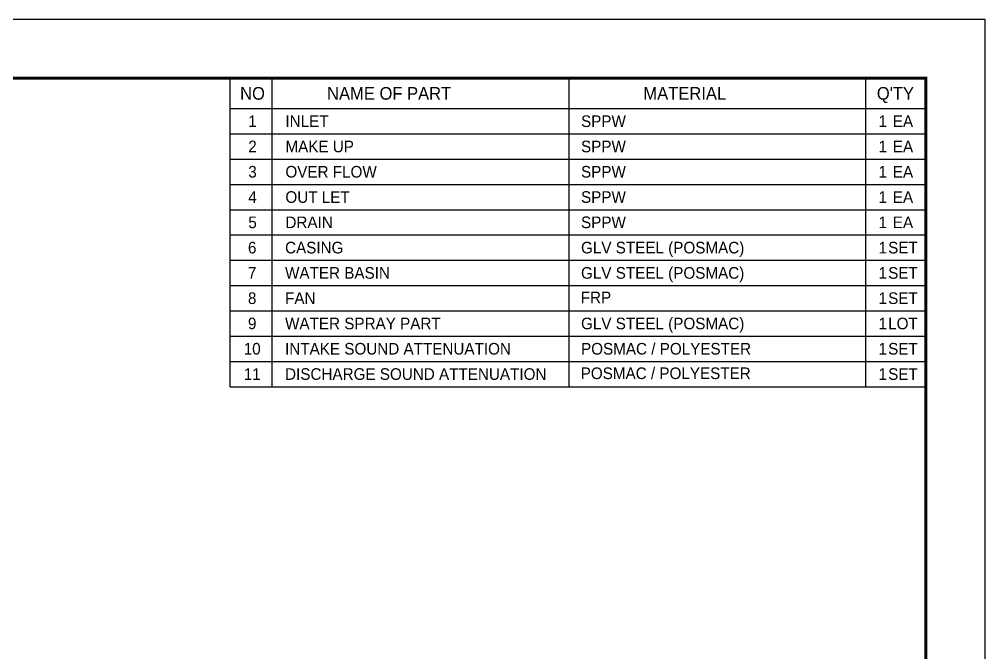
# Model space of a CAD drawing. Header units: millimetres. Extents: x 3347 to 35460, y 2813 to 25521.
# Drawn here: x 22936 to 35460, y 17299 to 25521 of the extents above; entities that cross this region are included whole.
import ezdxf
from ezdxf.enums import TextEntityAlignment as Align

# ---------------------------------------------------------------- set-up
doc = ezdxf.new("R2010")
doc.units = ezdxf.units.MM
for name, color, linetype in [('냉각탑_box', 1, 'Continuous'), ('냉각탑_form', 1, 'Continuous'), ('냉각탑_text', 3, 'Continuous')]:
    doc.layers.add(name, color=color, linetype=linetype)
doc.styles.add('돋움', font='Dotum.ttf')

# ---------------------------------------------------------------- blocks, each defined once
blk = doc.blocks.new('냉각탑form')
at = {"layer": 'Defpoints'}
blk.add_lwpolyline([(0, 297.07), (420.1, 297.07), (420.1, 0), (0, 0)], close=True, dxfattribs=at)
at = {"layer": '냉각탑_form', "const_width": 0.5}
blk.add_lwpolyline([(10, 287.07), (10, 10), (410.1, 10), (410.1, 287.07)], close=True, dxfattribs=at)

msp = doc.modelspace()

# ---------------------------------------------------------------- linework, layer by layer
at = {"layer": '냉각탑_box'}
for p, q in [((26211.5, 24756.2), (26211.5, 20752)), ((30065.4, 24756.2), (30065.4, 20752)), ((33913.5, 24756.2), (33913.5, 20752)), ((25669.7, 24362.3), (34695.4, 24362.3)), ((25669.7, 24034.1), (34695.4, 24034.1)), ((25669.7, 23705.9), (34695.4, 23705.9)), ((25669.7, 23377.7), (34695.4, 23377.7)), ((25669.7, 23049.5), (34695.4, 23049.5)), ((25669.7, 22721.2), (34695.4, 22721.2)), ((25669.7, 22393), (34695.4, 22393)), ((25669.7, 22064.8), (34695.4, 22064.8)), ((25669.7, 21736.6), (34695.4, 21736.6)), ((25669.7, 21408.4), (34695.4, 21408.4)), ((25669.7, 21080.2), (34695.4, 21080.2)), ((25669.7, 20752), (34695.4, 20752))]:
    msp.add_line(p, q, dxfattribs=at)
msp.add_lwpolyline([(25669.7, 20752), (25669.7, 24756.2), (34695.4, 24756.2), (34695.4, 20423.8)], dxfattribs=at)

# ---------------------------------------------------------------- block references
at = {"layer": '냉각탑_form', "xscale": 76.44, "yscale": 76.44, "zscale": 76.44}
msp.add_blockref('냉각탑form', (3347.4, 2812.5), dxfattribs=at)

# ---------------------------------------------------------------- texts
at = {"layer": '냉각탑_text', "style": '돋움'}
for s, height, p in [('NO', 164.11, (25961.8, 24559.2)), ('NAME OF PART', 164.106, (27734.1, 24559.2)), ('MATERIAL', 164.11, (31569.2, 24559.2)), ("Q'TY", 164.11, (34301.6, 24559.2)), ('1', 151, (25961.8, 24198.2)), ('1', 151, (34137.5, 24198.2)), ('EA', 150.98, (34400, 24198.2)), ('2', 151, (25961.8, 23870)), ('1', 151, (34137.5, 23870)), ('EA', 150.98, (34400, 23870)), ('3', 151, (25961.8, 23541.8)), ('1', 151, (34137.5, 23541.8)), ('EA', 150.98, (34400, 23541.8)), ('4', 151, (25961.8, 23213.6)), ('1', 151, (34137.5, 23213.6)), ('EA', 150.98, (34400, 23213.6)), ('5', 151, (25961.8, 22885.3)), ('1', 151, (34137.5, 22885.3)), ('EA', 150.98, (34400, 22885.3)), ('6', 151, (25957.5, 22557.1)), ('1', 151, (34137.5, 22557.1)), ('SET', 150.98, (34400, 22557.1)), ('7', 151, (25957.5, 22228.9)), ('1', 151, (34137.5, 22228.9)), ('SET', 150.98, (34400, 22228.9)), ('8', 151, (25957.5, 21900.7)), ('1', 151, (34137.5, 21900.7)), ('SET', 150.98, (34400, 21900.7)), ('9', 151, (25957.5, 21572.5)), ('1', 151, (34137.5, 21572.5)), ('LOT', 150.98, (34400, 21572.5)), ('10', 150.98, (25957.5, 21244.3)), ('1', 151, (34137.5, 21244.3)), ('SET', 150.98, (34400, 21244.3)), ('11', 150.98, (25957.5, 20916.1)), ('1', 151, (34137.5, 20916.1)), ('SET', 150.98, (34400, 20916.1))]:
    msp.add_text(s, height=height, dxfattribs=at).set_placement(p, align=Align.MIDDLE_CENTER)
for s, height, p in [('INLET ', 150.98, (26388.5, 24198.2)), ('SPPW', 150.98, (30223.5, 24198.2)), ('MAKE UP', 150.98, (26388.5, 23870)), ('SPPW', 150.98, (30223.5, 23870)), ('OVER FLOW', 150.98, (26388.5, 23541.8)), ('SPPW', 150.98, (30223.5, 23541.8)), ('OUT LET ', 150.98, (26388.5, 23213.6)), ('SPPW', 150.98, (30223.5, 23213.6)), ('DRAIN', 150.98, (26388.5, 22885.3)), ('SPPW', 150.98, (30223.5, 22885.3)), ('CASING', 150.98, (26384.1, 22557.1)), ('GLV STEEL (POSMAC)', 150.977, (30223.5, 22557.1)), ('WATER BASIN', 150.977, (26384.1, 22228.9)), ('GLV STEEL (POSMAC)', 150.977, (30223.5, 22228.9)), ('FAN', 150.98, (26384.1, 21900.7)), ('FRP', 150.98, (30219.2, 21910.8)), ('WATER SPRAY PART', 150.977, (26384.1, 21572.5)), ('GLV STEEL (POSMAC)', 150.977, (30223.5, 21572.5)), ('INTAKE SOUND ATTENUATION', 150.977, (26384.1, 21244.3)), ('POSMAC / POLYESTER', 150.977, (30223.5, 21244.3)), ('DISCHARGE SOUND ATTENUATION', 150.977, (26384.1, 20916.1)), ('POSMAC / POLYESTER', 150.977, (30219.2, 20926.2))]:
    msp.add_text(s, height=height, dxfattribs=at).set_placement(p, align=Align.MIDDLE_LEFT)

doc.saveas('drawing.dxf')
